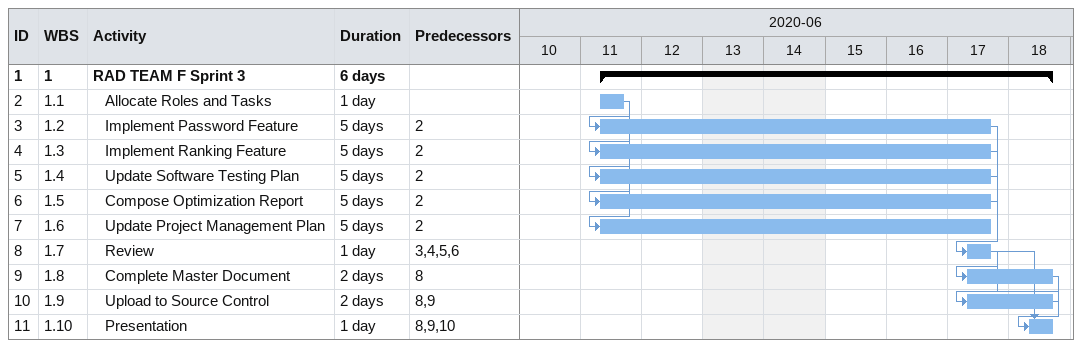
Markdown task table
| ID | WBS | Task | Duration | Start | Finish | Predecessors |
|---|---|---|---|---|---|---|
| 1 | 1 | **RAD TEAM F Sprint 3** | 6d | 2020-06-11 | 2020-06-18 |  |
| 2 | 1.1 | Allocate Roles and Tasks | 1d | 2020-06-11 | 2020-06-11 |  |
| 3 | 1.2 | Implement Password Feature | 5d | 2020-06-11 | 2020-06-17 | 2 |
| 4 | 1.3 | Implement Ranking Feature | 5d | 2020-06-11 | 2020-06-17 | 2 |
| 5 | 1.4 | Update Software Testing Plan | 5d | 2020-06-11 | 2020-06-17 | 2 |
| 6 | 1.5 | Compose Optimization Report | 5d | 2020-06-11 | 2020-06-17 | 2 |
| 7 | 1.6 | Update Project Management Plan | 5d | 2020-06-11 | 2020-06-17 | 2 |
| 8 | 1.7 | Review | 1d | 2020-06-17 | 2020-06-17 | 3, 4, 5, 6 |
| 9 | 1.8 | Complete Master Document | 2d | 2020-06-17 | 2020-06-18 | 8 |
| 10 | 1.9 | Upload to Source Control | 2d | 2020-06-17 | 2020-06-18 | 8, 9 |
| 11 | 1.10 | Presentation | 1d | 2020-06-18 | 2020-06-18 | 8, 9, 10 |
